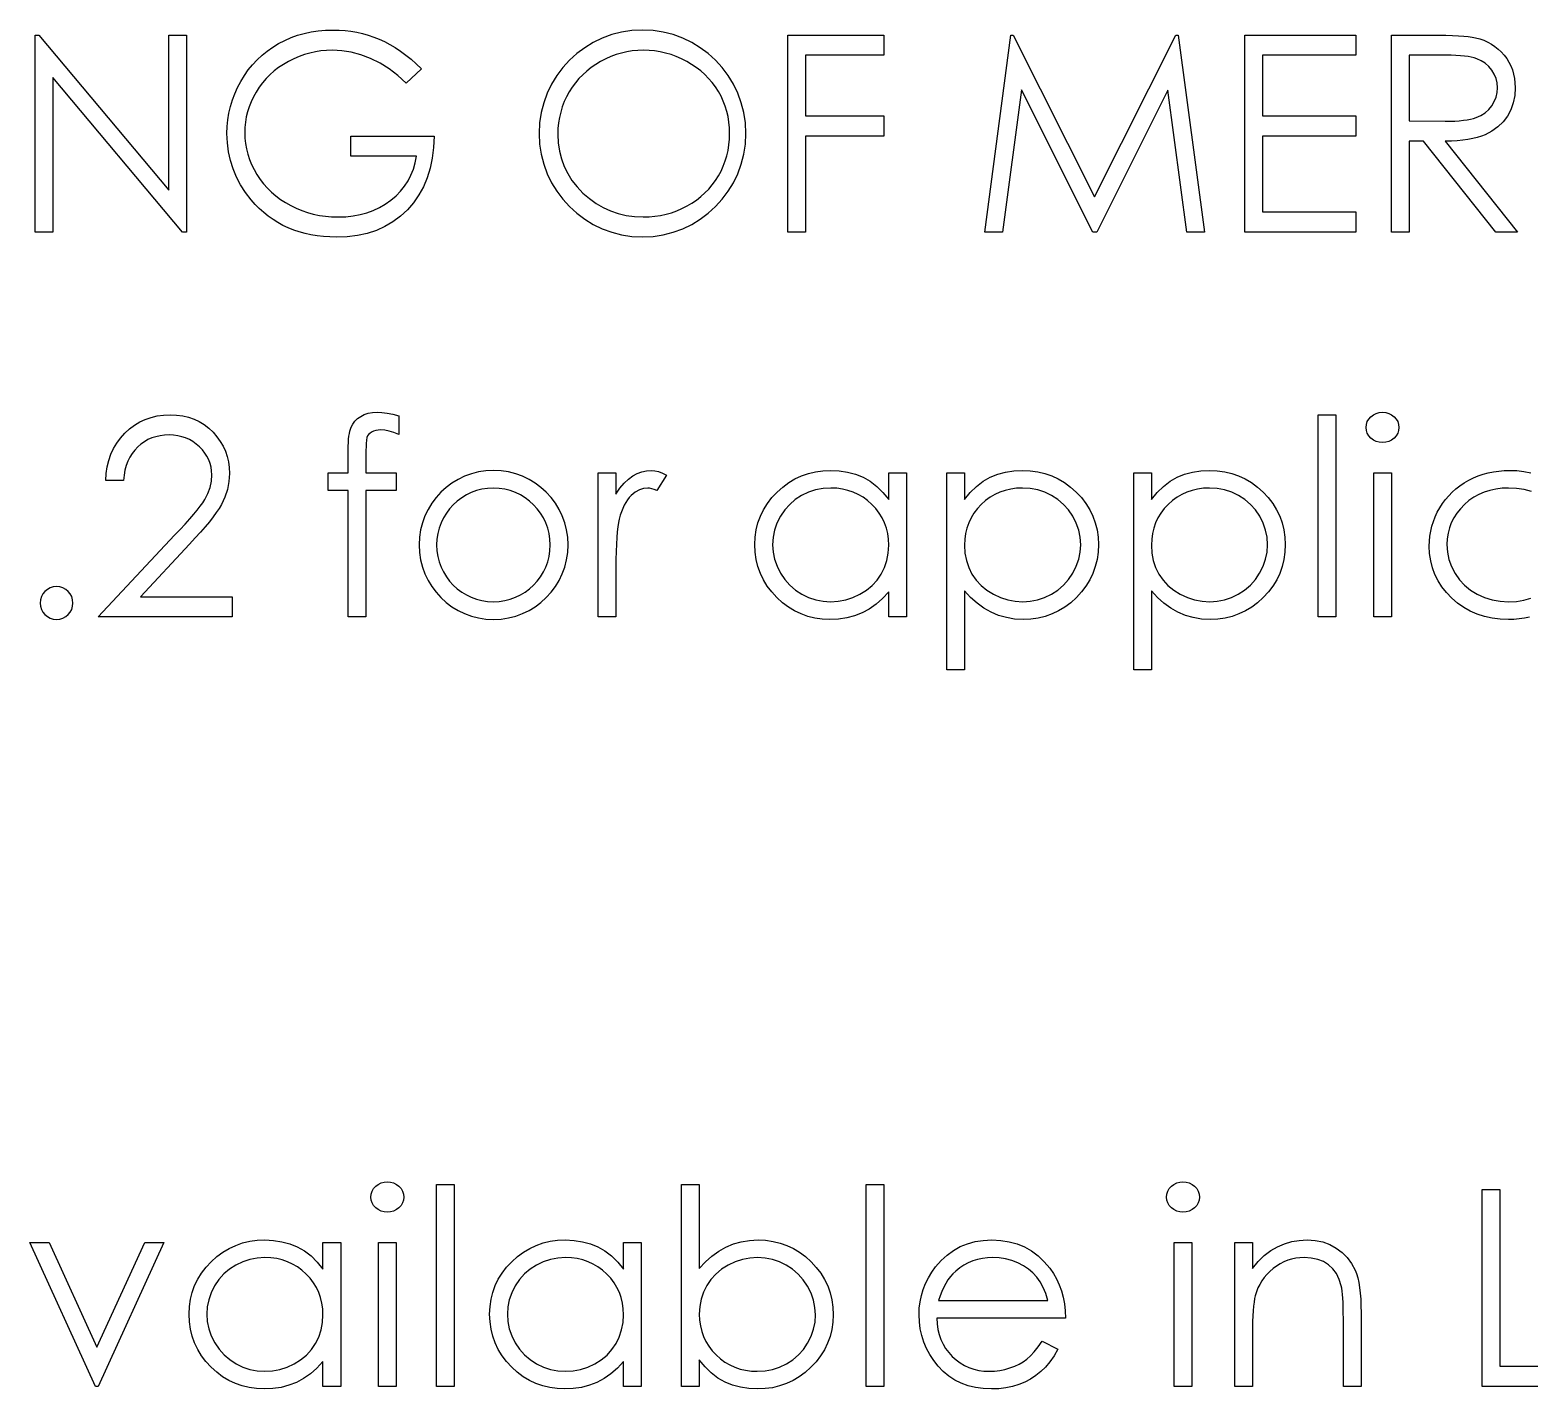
# Model space of a CAD drawing. Header units: millimetres. Extents: x -115 to 178, y -25 to 102.
# Drawn here: x -47.05 to -20.42, y 50.33 to 74.46 of the extents above; entities that cross this region are included whole.
import ezdxf

# ---------------------------------------------------------------- set-up
doc = ezdxf.new("R2010")
doc.units = ezdxf.units.MM

msp = doc.modelspace()

# ---------------------------------------------------------------- linework, layer by layer
at = {"color": 7, "linetype": 'Continuous', "flags": 128}
for points in [[(-46.957, 70.87), (-46.957, 74.37), (-46.957, 74.37), (-46.891, 74.37), (-46.891, 74.37), (-44.579, 71.616), (-44.579, 71.616), (-44.579, 74.37), (-44.579, 74.37), (-44.265, 74.37), (-44.265, 74.37), (-44.265, 70.87), (-44.265, 70.87), (-44.336, 70.87), (-44.336, 70.87), (-46.643, 73.619), (-46.643, 73.619), (-46.643, 70.87), (-46.643, 70.87), (-46.957, 70.87)], [(-40.091, 73.773), (-40.361, 73.518), (-40.361, 73.518), (-40.509, 73.653), (-40.666, 73.77), (-40.828, 73.87), (-40.999, 73.953), (-41.171, 74.018), (-41.341, 74.064), (-41.509, 74.092), (-41.675, 74.101), (-41.675, 74.101), (-41.776, 74.098), (-41.877, 74.089), (-41.976, 74.073), (-42.074, 74.051), (-42.172, 74.023), (-42.267, 73.989), (-42.362, 73.948), (-42.455, 73.901), (-42.545, 73.85), (-42.63, 73.793), (-42.709, 73.732), (-42.784, 73.666), (-42.852, 73.596), (-42.917, 73.521), (-42.976, 73.442), (-43.029, 73.359), (-43.077, 73.273), (-43.118, 73.186), (-43.153, 73.097), (-43.181, 73.007), (-43.204, 72.916), (-43.22, 72.824), (-43.229, 72.731), (-43.232, 72.636), (-43.232, 72.636), (-43.229, 72.539), (-43.219, 72.443), (-43.202, 72.348), (-43.178, 72.255), (-43.148, 72.163), (-43.11, 72.071), (-43.066, 71.982), (-43.015, 71.893), (-42.958, 71.808), (-42.896, 71.727), (-42.829, 71.651), (-42.756, 71.58), (-42.679, 71.513), (-42.596, 71.451), (-42.508, 71.394), (-42.414, 71.341), (-42.318, 71.294), (-42.218, 71.253), (-42.116, 71.218), (-42.013, 71.19), (-41.906, 71.168), (-41.797, 71.152), (-41.687, 71.143), (-41.574, 71.14), (-41.574, 71.14), (-41.438, 71.145), (-41.307, 71.159), (-41.182, 71.182), (-41.062, 71.215), (-40.948, 71.257), (-40.838, 71.308), (-40.734, 71.369), (-40.636, 71.439), (-40.544, 71.517), (-40.463, 71.6), (-40.392, 71.689), (-40.33, 71.783), (-40.278, 71.884), (-40.236, 71.989), (-40.204, 72.1), (-40.181, 72.217), (-40.181, 72.217), (-41.348, 72.217), (-41.348, 72.217), (-41.348, 72.576), (-41.348, 72.576), (-39.867, 72.576), (-39.867, 72.576), (-39.876, 72.375), (-39.899, 72.184), (-39.937, 72.005), (-39.988, 71.836), (-40.055, 71.677), (-40.136, 71.53), (-40.232, 71.393), (-40.342, 71.266), (-40.465, 71.152), (-40.598, 71.053), (-40.74, 70.97), (-40.892, 70.902), (-41.055, 70.849), (-41.227, 70.811), (-41.409, 70.788), (-41.601, 70.781), (-41.601, 70.781), (-41.719, 70.784), (-41.834, 70.791), (-41.946, 70.804), (-42.055, 70.822), (-42.16, 70.845), (-42.263, 70.874), (-42.362, 70.908), (-42.459, 70.946), (-42.552, 70.99), (-42.642, 71.039), (-42.729, 71.093), (-42.813, 71.153), (-42.894, 71.218), (-42.972, 71.288), (-43.046, 71.363), (-43.117, 71.443), (-43.117, 71.443), (-43.218, 71.572), (-43.305, 71.708), (-43.379, 71.847), (-43.439, 71.992), (-43.486, 72.142), (-43.52, 72.297), (-43.54, 72.457), (-43.547, 72.622), (-43.547, 72.622), (-43.543, 72.745), (-43.531, 72.867), (-43.512, 72.986), (-43.486, 73.102), (-43.451, 73.217), (-43.409, 73.329), (-43.359, 73.44), (-43.302, 73.548), (-43.237, 73.653), (-43.168, 73.751), (-43.092, 73.843), (-43.011, 73.93), (-42.924, 74.011), (-42.831, 74.086), (-42.733, 74.155), (-42.63, 74.218), (-42.521, 74.275), (-42.409, 74.324), (-42.294, 74.366), (-42.174, 74.4), (-42.052, 74.426), (-41.926, 74.445), (-41.797, 74.457), (-41.664, 74.46), (-41.664, 74.46), (-41.555, 74.457), (-41.449, 74.45), (-41.344, 74.437), (-41.24, 74.42), (-41.138, 74.396), (-41.038, 74.368), (-40.939, 74.335), (-40.842, 74.297), (-40.746, 74.253), (-40.651, 74.203), (-40.556, 74.147), (-40.462, 74.084), (-40.368, 74.016), (-40.276, 73.941), (-40.183, 73.86), (-40.091, 73.773)], [(-33.585, 74.37), (-31.88, 74.37), (-31.88, 74.37), (-31.88, 74.011), (-31.88, 74.011), (-33.271, 74.011), (-33.271, 74.011), (-33.271, 72.935), (-33.271, 72.935), (-31.88, 72.935), (-31.88, 72.935), (-31.88, 72.576), (-31.88, 72.576), (-33.271, 72.576), (-33.271, 72.576), (-33.271, 70.87), (-33.271, 70.87), (-33.585, 70.87), (-33.585, 70.87), (-33.585, 74.37)], [(-30.085, 70.87), (-29.623, 74.37), (-29.623, 74.37), (-29.578, 74.37), (-29.578, 74.37), (-28.133, 71.499), (-28.133, 71.499), (-26.692, 74.37), (-26.692, 74.37), (-26.646, 74.37), (-26.646, 74.37), (-26.181, 70.87), (-26.181, 70.87), (-26.497, 70.87), (-26.497, 70.87), (-26.832, 73.389), (-26.832, 73.389), (-28.095, 70.87), (-28.095, 70.87), (-28.166, 70.87), (-28.166, 70.87), (-29.434, 73.395), (-29.434, 73.395), (-29.769, 70.87), (-29.769, 70.87), (-30.085, 70.87)], [(-25.463, 74.37), (-23.489, 74.37), (-23.489, 74.37), (-23.489, 74.011), (-23.489, 74.011), (-25.149, 74.011), (-25.149, 74.011), (-25.149, 72.935), (-25.149, 72.935), (-23.489, 72.935), (-23.489, 72.935), (-23.489, 72.576), (-23.489, 72.576), (-25.149, 72.576), (-25.149, 72.576), (-25.149, 71.229), (-25.149, 71.229), (-23.489, 71.229), (-23.489, 71.229), (-23.489, 70.87), (-23.489, 70.87), (-25.463, 70.87), (-25.463, 70.87), (-25.463, 74.37)], [(-22.861, 74.37), (-22.16, 74.37), (-22.16, 74.37), (-22.02, 74.37), (-21.891, 74.368), (-21.775, 74.363), (-21.669, 74.359), (-21.576, 74.352), (-21.495, 74.344), (-21.425, 74.334), (-21.367, 74.323), (-21.367, 74.323), (-21.291, 74.302), (-21.218, 74.277), (-21.149, 74.246), (-21.083, 74.21), (-21.022, 74.169), (-20.963, 74.122), (-20.909, 74.071), (-20.858, 74.014), (-20.812, 73.954), (-20.772, 73.889), (-20.738, 73.822), (-20.711, 73.751), (-20.689, 73.677), (-20.674, 73.6), (-20.665, 73.519), (-20.662, 73.434), (-20.662, 73.434), (-20.67, 73.295), (-20.696, 73.165), (-20.74, 73.043), (-20.8, 72.929), (-20.877, 72.827), (-20.968, 72.738), (-21.074, 72.662), (-21.195, 72.599), (-21.262, 72.573), (-21.335, 72.55), (-21.414, 72.531), (-21.5, 72.515), (-21.592, 72.503), (-21.689, 72.494), (-21.793, 72.488), (-21.903, 72.486), (-21.903, 72.486), (-20.617, 70.87), (-20.617, 70.87), (-21.006, 70.87), (-21.006, 70.87), (-22.291, 72.486), (-22.291, 72.486), (-22.547, 72.486), (-22.547, 72.486), (-22.547, 70.87), (-22.547, 70.87), (-22.861, 70.87), (-22.861, 70.87), (-22.861, 74.37)], [(-36.15, 74.101), (-36.249, 74.098), (-36.347, 74.089), (-36.444, 74.073), (-36.54, 74.051), (-36.634, 74.023), (-36.727, 73.988), (-36.818, 73.948), (-36.908, 73.901), (-36.995, 73.849), (-37.077, 73.792), (-37.154, 73.731), (-37.227, 73.666), (-37.294, 73.596), (-37.357, 73.523), (-37.415, 73.444), (-37.467, 73.362), (-37.514, 73.276), (-37.555, 73.188), (-37.59, 73.097), (-37.618, 73.003), (-37.64, 72.908), (-37.656, 72.81), (-37.666, 72.71), (-37.668, 72.606), (-37.668, 72.606), (-37.661, 72.455), (-37.64, 72.31), (-37.606, 72.171), (-37.557, 72.038), (-37.494, 71.91), (-37.418, 71.789), (-37.328, 71.674), (-37.223, 71.565), (-37.109, 71.465), (-36.989, 71.379), (-36.863, 71.306), (-36.732, 71.246), (-36.595, 71.199), (-36.453, 71.166), (-36.304, 71.146), (-36.15, 71.14), (-36.15, 71.14), (-36.046, 71.143), (-35.944, 71.152), (-35.844, 71.167), (-35.746, 71.189), (-35.65, 71.216), (-35.556, 71.249), (-35.464, 71.289), (-35.374, 71.335), (-35.287, 71.386), (-35.205, 71.441), (-35.128, 71.501), (-35.056, 71.566), (-34.989, 71.635), (-34.926, 71.708), (-34.869, 71.786), (-34.817, 71.869), (-34.77, 71.955), (-34.729, 72.043), (-34.695, 72.134), (-34.667, 72.227), (-34.645, 72.322), (-34.63, 72.42), (-34.62, 72.52), (-34.617, 72.623), (-34.617, 72.623), (-34.62, 72.724), (-34.63, 72.824), (-34.645, 72.921), (-34.667, 73.015), (-34.695, 73.107), (-34.729, 73.196), (-34.77, 73.283), (-34.817, 73.368), (-34.869, 73.449), (-34.927, 73.526), (-34.99, 73.599), (-35.057, 73.668), (-35.13, 73.732), (-35.209, 73.793), (-35.292, 73.849), (-35.38, 73.901), (-35.471, 73.948), (-35.564, 73.988), (-35.658, 74.023), (-35.754, 74.051), (-35.851, 74.073), (-35.949, 74.089), (-36.049, 74.098), (-36.15, 74.101)], [(-22.547, 74.011), (-22.547, 72.845), (-22.547, 72.845), (-21.906, 72.84), (-21.906, 72.84), (-21.816, 72.841), (-21.732, 72.844), (-21.654, 72.849), (-21.582, 72.856), (-21.516, 72.865), (-21.456, 72.876), (-21.402, 72.89), (-21.355, 72.905), (-21.271, 72.943), (-21.196, 72.99), (-21.131, 73.047), (-21.076, 73.114), (-21.032, 73.188), (-21.001, 73.266), (-20.982, 73.349), (-20.976, 73.435), (-20.976, 73.435), (-20.982, 73.519), (-21.001, 73.6), (-21.034, 73.676), (-21.078, 73.749), (-21.132, 73.814), (-21.195, 73.87), (-21.265, 73.915), (-21.343, 73.95), (-21.388, 73.965), (-21.44, 73.977), (-21.498, 73.988), (-21.562, 73.996), (-21.634, 74.003), (-21.713, 74.008), (-21.798, 74.011), (-21.89, 74.011), (-21.89, 74.011), (-22.547, 74.011)], [(-40.495, 67.606), (-40.495, 67.279), (-40.495, 67.279), (-40.585, 67.313), (-40.668, 67.338), (-40.744, 67.353), (-40.814, 67.358), (-40.814, 67.358), (-40.861, 67.355), (-40.904, 67.348), (-40.943, 67.335), (-40.978, 67.318), (-41.007, 67.297), (-41.031, 67.275), (-41.048, 67.251), (-41.06, 67.226), (-41.064, 67.21), (-41.067, 67.189), (-41.07, 67.163), (-41.072, 67.131), (-41.074, 67.093), (-41.075, 67.051), (-41.077, 67.003), (-41.077, 66.95), (-41.077, 66.95), (-41.077, 66.595), (-41.077, 66.595), (-40.54, 66.595), (-40.54, 66.595), (-40.54, 66.281), (-40.54, 66.281), (-41.077, 66.281), (-41.077, 66.281), (-41.079, 64.037), (-41.079, 64.037), (-41.393, 64.037), (-41.393, 64.037), (-41.393, 66.281), (-41.393, 66.281), (-41.752, 66.281), (-41.752, 66.281), (-41.752, 66.595), (-41.752, 66.595), (-41.393, 66.595), (-41.393, 66.595), (-41.393, 67.004), (-41.393, 67.004), (-41.392, 67.072), (-41.389, 67.134), (-41.386, 67.191), (-41.38, 67.245), (-41.373, 67.292), (-41.364, 67.335), (-41.354, 67.372), (-41.342, 67.405), (-41.313, 67.462), (-41.274, 67.513), (-41.227, 67.559), (-41.171, 67.598), (-41.107, 67.63), (-41.037, 67.654), (-40.961, 67.667), (-40.878, 67.672), (-40.878, 67.672), (-40.794, 67.668), (-40.702, 67.656), (-40.603, 67.635), (-40.495, 67.606)], [(-23.019, 67.672), (-22.961, 67.667), (-22.907, 67.652), (-22.857, 67.627), (-22.812, 67.593), (-22.774, 67.551), (-22.748, 67.505), (-22.732, 67.455), (-22.726, 67.401), (-22.726, 67.401), (-22.732, 67.349), (-22.748, 67.299), (-22.774, 67.254), (-22.812, 67.213), (-22.857, 67.178), (-22.907, 67.153), (-22.961, 67.138), (-23.019, 67.133), (-23.019, 67.133), (-23.077, 67.138), (-23.129, 67.153), (-23.179, 67.178), (-23.224, 67.213), (-23.261, 67.254), (-23.288, 67.299), (-23.304, 67.349), (-23.309, 67.401), (-23.309, 67.401), (-23.304, 67.455), (-23.288, 67.505), (-23.261, 67.551), (-23.224, 67.593), (-23.179, 67.627), (-23.129, 67.652), (-23.077, 67.667), (-23.019, 67.672)], [(-45.386, 66.46), (-45.7, 66.46), (-45.7, 66.46), (-45.692, 66.585), (-45.674, 66.704), (-45.646, 66.817), (-45.609, 66.925), (-45.562, 67.027), (-45.505, 67.123), (-45.438, 67.214), (-45.362, 67.299), (-45.278, 67.376), (-45.189, 67.442), (-45.096, 67.499), (-44.999, 67.545), (-44.896, 67.581), (-44.788, 67.607), (-44.676, 67.622), (-44.559, 67.627), (-44.559, 67.627), (-44.444, 67.622), (-44.334, 67.607), (-44.23, 67.583), (-44.131, 67.55), (-44.039, 67.506), (-43.952, 67.452), (-43.87, 67.39), (-43.794, 67.317), (-43.725, 67.238), (-43.666, 67.155), (-43.616, 67.069), (-43.575, 66.98), (-43.543, 66.886), (-43.52, 66.79), (-43.507, 66.69), (-43.502, 66.586), (-43.502, 66.586), (-43.511, 66.441), (-43.538, 66.3), (-43.583, 66.164), (-43.647, 66.032), (-43.688, 65.965), (-43.737, 65.891), (-43.794, 65.812), (-43.86, 65.728), (-43.935, 65.636), (-44.018, 65.54), (-44.11, 65.439), (-44.21, 65.331), (-44.21, 65.331), (-45.086, 64.396), (-45.086, 64.396), (-43.457, 64.396), (-43.457, 64.396), (-43.457, 64.037), (-43.457, 64.037), (-45.835, 64.037), (-45.835, 64.037), (-44.478, 65.486), (-44.478, 65.486), (-44.379, 65.589), (-44.289, 65.686), (-44.208, 65.776), (-44.137, 65.859), (-44.075, 65.935), (-44.021, 66.004), (-43.976, 66.066), (-43.941, 66.122), (-43.886, 66.227), (-43.847, 66.335), (-43.824, 66.445), (-43.816, 66.558), (-43.816, 66.558), (-43.819, 66.63), (-43.83, 66.699), (-43.847, 66.764), (-43.87, 66.828), (-43.902, 66.89), (-43.94, 66.948), (-43.984, 67.004), (-44.036, 67.058), (-44.093, 67.107), (-44.152, 67.15), (-44.215, 67.186), (-44.281, 67.215), (-44.35, 67.238), (-44.422, 67.255), (-44.497, 67.264), (-44.575, 67.268), (-44.575, 67.268), (-44.657, 67.264), (-44.736, 67.255), (-44.811, 67.238), (-44.882, 67.215), (-44.95, 67.185), (-45.015, 67.149), (-45.076, 67.105), (-45.133, 67.055), (-45.186, 67), (-45.232, 66.939), (-45.273, 66.872), (-45.308, 66.801), (-45.337, 66.724), (-45.359, 66.641), (-45.376, 66.553), (-45.386, 66.46)], [(-24.162, 67.627), (-23.848, 67.627), (-23.848, 67.627), (-23.848, 64.037), (-23.848, 64.037), (-24.162, 64.037), (-24.162, 64.037), (-24.162, 67.627)], [(-36.95, 66.595), (-36.636, 66.595), (-36.636, 66.595), (-36.636, 66.218), (-36.636, 66.218), (-36.565, 66.322), (-36.491, 66.41), (-36.416, 66.483), (-36.339, 66.54), (-36.26, 66.584), (-36.178, 66.615), (-36.096, 66.633), (-36.012, 66.64), (-36.012, 66.64), (-35.947, 66.634), (-35.88, 66.618), (-35.81, 66.591), (-35.739, 66.552), (-35.739, 66.552), (-35.911, 66.28), (-35.911, 66.28), (-35.957, 66.3), (-35.999, 66.314), (-36.038, 66.323), (-36.072, 66.326), (-36.072, 66.326), (-36.147, 66.317), (-36.221, 66.292), (-36.293, 66.25), (-36.365, 66.191), (-36.399, 66.155), (-36.432, 66.115), (-36.461, 66.07), (-36.489, 66.02), (-36.515, 65.965), (-36.539, 65.906), (-36.561, 65.843), (-36.58, 65.775), (-36.58, 65.775), (-36.594, 65.714), (-36.605, 65.638), (-36.615, 65.549), (-36.622, 65.446), (-36.629, 65.33), (-36.633, 65.2), (-36.636, 65.055), (-36.636, 64.897), (-36.636, 64.897), (-36.636, 64.037), (-36.636, 64.037), (-36.95, 64.037), (-36.95, 64.037), (-36.95, 66.595)], [(-31.476, 66.595), (-31.476, 64.037), (-31.476, 64.037), (-31.79, 64.037), (-31.79, 64.037), (-31.79, 64.48), (-31.79, 64.48), (-31.899, 64.362), (-32.013, 64.261), (-32.135, 64.177), (-32.263, 64.109), (-32.397, 64.058), (-32.536, 64.022), (-32.683, 63.999), (-32.835, 63.992), (-32.835, 63.992), (-32.97, 63.999), (-33.101, 64.017), (-33.226, 64.047), (-33.347, 64.089), (-33.462, 64.144), (-33.572, 64.21), (-33.678, 64.289), (-33.778, 64.38), (-33.87, 64.48), (-33.949, 64.584), (-34.016, 64.694), (-34.071, 64.81), (-34.114, 64.93), (-34.144, 65.056), (-34.162, 65.187), (-34.168, 65.323), (-34.168, 65.323), (-34.162, 65.456), (-34.144, 65.585), (-34.113, 65.709), (-34.07, 65.828), (-34.014, 65.941), (-33.947, 66.05), (-33.867, 66.155), (-33.774, 66.253), (-33.673, 66.344), (-33.567, 66.422), (-33.456, 66.489), (-33.34, 66.543), (-33.218, 66.586), (-33.092, 66.616), (-32.961, 66.633), (-32.825, 66.64), (-32.825, 66.64), (-32.669, 66.632), (-32.52, 66.609), (-32.379, 66.57), (-32.246, 66.516), (-32.12, 66.445), (-32.002, 66.355), (-31.893, 66.248), (-31.79, 66.122), (-31.79, 66.122), (-31.79, 66.595), (-31.79, 66.595), (-31.476, 66.595)], [(-30.758, 66.595), (-30.444, 66.595), (-30.444, 66.595), (-30.444, 66.122), (-30.444, 66.122), (-30.341, 66.248), (-30.231, 66.355), (-30.113, 66.445), (-29.988, 66.516), (-29.854, 66.57), (-29.714, 66.609), (-29.566, 66.632), (-29.411, 66.64), (-29.411, 66.64), (-29.275, 66.633), (-29.143, 66.616), (-29.017, 66.586), (-28.895, 66.543), (-28.779, 66.489), (-28.668, 66.422), (-28.562, 66.344), (-28.461, 66.253), (-28.368, 66.155), (-28.288, 66.05), (-28.22, 65.941), (-28.165, 65.828), (-28.121, 65.709), (-28.09, 65.585), (-28.072, 65.456), (-28.066, 65.323), (-28.066, 65.323), (-28.072, 65.187), (-28.09, 65.056), (-28.12, 64.93), (-28.163, 64.81), (-28.219, 64.694), (-28.286, 64.584), (-28.365, 64.48), (-28.457, 64.38), (-28.557, 64.289), (-28.662, 64.21), (-28.773, 64.144), (-28.888, 64.089), (-29.009, 64.047), (-29.134, 64.017), (-29.265, 63.999), (-29.401, 63.992), (-29.401, 63.992), (-29.553, 64), (-29.699, 64.025), (-29.839, 64.064), (-29.973, 64.12), (-30.1, 64.191), (-30.221, 64.279), (-30.335, 64.382), (-30.444, 64.501), (-30.444, 64.501), (-30.444, 63.095), (-30.444, 63.095), (-30.758, 63.095), (-30.758, 63.095), (-30.758, 66.595)], [(-27.438, 66.595), (-27.123, 66.595), (-27.123, 66.595), (-27.123, 66.122), (-27.123, 66.122), (-27.02, 66.248), (-26.91, 66.355), (-26.793, 66.445), (-26.667, 66.516), (-26.534, 66.57), (-26.394, 66.609), (-26.246, 66.632), (-26.09, 66.64), (-26.09, 66.64), (-25.954, 66.633), (-25.822, 66.616), (-25.696, 66.586), (-25.575, 66.543), (-25.458, 66.489), (-25.348, 66.422), (-25.241, 66.344), (-25.14, 66.253), (-25.047, 66.155), (-24.968, 66.05), (-24.9, 65.941), (-24.844, 65.828), (-24.801, 65.709), (-24.77, 65.585), (-24.752, 65.456), (-24.745, 65.323), (-24.745, 65.323), (-24.752, 65.187), (-24.77, 65.056), (-24.8, 64.93), (-24.843, 64.81), (-24.898, 64.694), (-24.965, 64.584), (-25.045, 64.48), (-25.137, 64.38), (-25.237, 64.289), (-25.342, 64.21), (-25.453, 64.144), (-25.568, 64.089), (-25.688, 64.047), (-25.814, 64.017), (-25.945, 63.999), (-26.08, 63.992), (-26.08, 63.992), (-26.232, 64), (-26.379, 64.025), (-26.518, 64.064), (-26.652, 64.12), (-26.779, 64.191), (-26.901, 64.279), (-27.015, 64.382), (-27.123, 64.501), (-27.123, 64.501), (-27.123, 63.095), (-27.123, 63.095), (-27.438, 63.095), (-27.438, 63.095), (-27.438, 66.595)], [(-23.175, 66.595), (-22.861, 66.595), (-22.861, 66.595), (-22.861, 64.037), (-22.861, 64.037), (-23.175, 64.037), (-23.175, 64.037), (-23.175, 66.595)], [(-20.408, 64.031), (-20.497, 64.014), (-20.59, 64.002), (-20.684, 63.994), (-20.782, 63.992), (-20.782, 63.992), (-20.93, 63.998), (-21.072, 64.016), (-21.207, 64.046), (-21.336, 64.087), (-21.459, 64.14), (-21.576, 64.205), (-21.685, 64.283), (-21.788, 64.372), (-21.882, 64.469), (-21.963, 64.572), (-22.031, 64.679), (-22.087, 64.792), (-22.132, 64.911), (-22.162, 65.033), (-22.181, 65.162), (-22.188, 65.295), (-22.188, 65.295), (-22.185, 65.385), (-22.176, 65.474), (-22.162, 65.562), (-22.141, 65.648), (-22.115, 65.732), (-22.082, 65.814), (-22.045, 65.895), (-22.001, 65.974), (-21.952, 66.051), (-21.899, 66.122), (-21.841, 66.19), (-21.779, 66.253), (-21.713, 66.312), (-21.642, 66.367), (-21.566, 66.417), (-21.487, 66.464), (-21.404, 66.505), (-21.319, 66.541), (-21.231, 66.571), (-21.141, 66.596), (-21.048, 66.615), (-20.954, 66.628), (-20.856, 66.637), (-20.756, 66.64), (-20.756, 66.64), (-20.63, 66.635), (-20.506, 66.62), (-20.385, 66.596)], [(-32.821, 66.326), (-32.958, 66.317), (-33.09, 66.293), (-33.216, 66.251), (-33.338, 66.194), (-33.45, 66.122), (-33.55, 66.035), (-33.638, 65.936), (-33.715, 65.824), (-33.776, 65.703), (-33.819, 65.578), (-33.846, 65.451), (-33.854, 65.319), (-33.854, 65.319), (-33.845, 65.189), (-33.819, 65.061), (-33.775, 64.937), (-33.713, 64.815), (-33.636, 64.701), (-33.548, 64.601), (-33.447, 64.514), (-33.334, 64.44), (-33.213, 64.381), (-33.087, 64.34), (-32.958, 64.315), (-32.824, 64.306), (-32.824, 64.306), (-32.688, 64.315), (-32.555, 64.339), (-32.427, 64.381), (-32.302, 64.439), (-32.186, 64.511), (-32.084, 64.595), (-31.997, 64.691), (-31.923, 64.799), (-31.865, 64.916), (-31.823, 65.04), (-31.799, 65.172), (-31.79, 65.31), (-31.79, 65.31), (-31.795, 65.416), (-31.809, 65.518), (-31.832, 65.615), (-31.864, 65.708), (-31.907, 65.796), (-31.958, 65.88), (-32.018, 65.96), (-32.088, 66.035), (-32.165, 66.103), (-32.245, 66.162), (-32.331, 66.212), (-32.42, 66.253), (-32.514, 66.285), (-32.612, 66.307), (-32.714, 66.321), (-32.821, 66.326)], [(-29.413, 66.326), (-29.52, 66.321), (-29.622, 66.307), (-29.72, 66.285), (-29.814, 66.253), (-29.904, 66.212), (-29.989, 66.162), (-30.07, 66.103), (-30.147, 66.035), (-30.216, 65.96), (-30.276, 65.88), (-30.328, 65.796), (-30.37, 65.708), (-30.402, 65.615), (-30.425, 65.518), (-30.439, 65.416), (-30.444, 65.31), (-30.444, 65.31), (-30.436, 65.172), (-30.411, 65.04), (-30.37, 64.916), (-30.312, 64.799), (-30.238, 64.691), (-30.15, 64.595), (-30.047, 64.511), (-29.931, 64.439), (-29.805, 64.381), (-29.676, 64.339), (-29.544, 64.315), (-29.408, 64.306), (-29.408, 64.306), (-29.275, 64.315), (-29.146, 64.34), (-29.021, 64.381), (-28.9, 64.44), (-28.787, 64.514), (-28.686, 64.601), (-28.598, 64.701), (-28.522, 64.815), (-28.46, 64.937), (-28.415, 65.061), (-28.389, 65.189), (-28.38, 65.319), (-28.38, 65.319), (-28.388, 65.451), (-28.415, 65.578), (-28.458, 65.703), (-28.52, 65.824), (-28.596, 65.936), (-28.684, 66.035), (-28.784, 66.122), (-28.897, 66.194), (-29.018, 66.251), (-29.144, 66.293), (-29.276, 66.317), (-29.413, 66.326)], [(-26.093, 66.326), (-26.199, 66.321), (-26.302, 66.307), (-26.4, 66.285), (-26.494, 66.253), (-26.584, 66.212), (-26.668, 66.162), (-26.75, 66.103), (-26.826, 66.035), (-26.896, 65.96), (-26.956, 65.88), (-27.007, 65.796), (-27.049, 65.708), (-27.081, 65.615), (-27.105, 65.518), (-27.119, 65.416), (-27.123, 65.31), (-27.123, 65.31), (-27.115, 65.172), (-27.091, 65.04), (-27.049, 64.916), (-26.991, 64.799), (-26.917, 64.691), (-26.829, 64.595), (-26.727, 64.511), (-26.61, 64.439), (-26.485, 64.381), (-26.356, 64.339), (-26.224, 64.315), (-26.088, 64.306), (-26.088, 64.306), (-25.955, 64.315), (-25.826, 64.34), (-25.7, 64.381), (-25.58, 64.44), (-25.467, 64.514), (-25.366, 64.601), (-25.277, 64.701), (-25.201, 64.815), (-25.139, 64.937), (-25.094, 65.061), (-25.069, 65.189), (-25.059, 65.319), (-25.059, 65.319), (-25.068, 65.451), (-25.094, 65.578), (-25.138, 65.703), (-25.2, 65.824), (-25.275, 65.936), (-25.364, 66.035), (-25.464, 66.122), (-25.576, 66.194), (-25.697, 66.251), (-25.824, 66.293), (-25.955, 66.317), (-26.093, 66.326)], [(-20.372, 66.262), (-20.5, 66.298), (-20.635, 66.319), (-20.779, 66.326), (-20.779, 66.326), (-20.894, 66.321), (-21.005, 66.307), (-21.11, 66.284), (-21.21, 66.253), (-21.306, 66.211), (-21.396, 66.161), (-21.482, 66.102), (-21.562, 66.033), (-21.635, 65.958), (-21.698, 65.879), (-21.752, 65.796), (-21.796, 65.709), (-21.83, 65.619), (-21.854, 65.524), (-21.869, 65.425), (-21.873, 65.323), (-21.873, 65.323), (-21.864, 65.189), (-21.838, 65.059), (-21.793, 64.933), (-21.73, 64.811), (-21.652, 64.698), (-21.56, 64.598), (-21.456, 64.512), (-21.337, 64.439), (-21.208, 64.381), (-21.072, 64.339), (-20.928, 64.315), (-20.777, 64.306), (-20.777, 64.306), (-20.638, 64.313), (-20.506, 64.334), (-20.38, 64.369)], [(-40.699, 54.005), (-40.64, 54), (-40.586, 53.985), (-40.537, 53.96), (-40.492, 53.926), (-40.454, 53.884), (-40.427, 53.838), (-40.411, 53.788), (-40.406, 53.734), (-40.406, 53.734), (-40.411, 53.682), (-40.427, 53.633), (-40.454, 53.587), (-40.492, 53.546), (-40.537, 53.511), (-40.586, 53.486), (-40.64, 53.472), (-40.699, 53.467), (-40.699, 53.467), (-40.756, 53.472), (-40.809, 53.486), (-40.858, 53.511), (-40.903, 53.546), (-40.941, 53.587), (-40.967, 53.633), (-40.983, 53.682), (-40.989, 53.734), (-40.989, 53.734), (-40.983, 53.788), (-40.967, 53.838), (-40.941, 53.884), (-40.903, 53.926), (-40.858, 53.96), (-40.809, 53.985), (-40.756, 54), (-40.699, 54.005)], [(-39.822, 53.96), (-39.508, 53.96), (-39.508, 53.96), (-39.508, 50.37), (-39.508, 50.37), (-39.822, 50.37), (-39.822, 50.37), (-39.822, 53.96)], [(-35.47, 50.37), (-35.47, 53.96), (-35.47, 53.96), (-35.156, 53.96), (-35.156, 53.96), (-35.156, 52.464), (-35.156, 52.464), (-35.047, 52.584), (-34.933, 52.687), (-34.811, 52.775), (-34.684, 52.846), (-34.55, 52.902), (-34.411, 52.941), (-34.264, 52.965), (-34.112, 52.973), (-34.112, 52.973), (-33.977, 52.967), (-33.846, 52.948), (-33.72, 52.918), (-33.6, 52.876), (-33.485, 52.822), (-33.374, 52.755), (-33.269, 52.676), (-33.169, 52.585), (-33.077, 52.486), (-32.997, 52.381), (-32.93, 52.271), (-32.875, 52.156), (-32.832, 52.036), (-32.802, 51.911), (-32.784, 51.78), (-32.777, 51.644), (-32.777, 51.644), (-32.784, 51.51), (-32.802, 51.381), (-32.833, 51.257), (-32.876, 51.138), (-32.932, 51.024), (-33, 50.915), (-33.08, 50.811), (-33.172, 50.712), (-33.273, 50.621), (-33.38, 50.543), (-33.49, 50.476), (-33.607, 50.422), (-33.728, 50.38), (-33.854, 50.349), (-33.986, 50.332), (-34.122, 50.326), (-34.122, 50.326), (-34.278, 50.333), (-34.426, 50.356), (-34.566, 50.396), (-34.699, 50.45), (-34.825, 50.521), (-34.942, 50.61), (-35.052, 50.718), (-35.156, 50.844), (-35.156, 50.844), (-35.156, 50.37), (-35.156, 50.37), (-35.47, 50.37)], [(-32.194, 53.96), (-31.88, 53.96), (-31.88, 53.96), (-31.88, 50.37), (-31.88, 50.37), (-32.194, 50.37), (-32.194, 50.37), (-32.194, 53.96)], [(-26.564, 54.005), (-26.506, 54), (-26.452, 53.985), (-26.402, 53.96), (-26.357, 53.926), (-26.319, 53.884), (-26.293, 53.838), (-26.277, 53.788), (-26.271, 53.734), (-26.271, 53.734), (-26.277, 53.682), (-26.293, 53.633), (-26.319, 53.587), (-26.357, 53.546), (-26.402, 53.511), (-26.452, 53.486), (-26.506, 53.472), (-26.564, 53.467), (-26.564, 53.467), (-26.621, 53.472), (-26.674, 53.486), (-26.724, 53.511), (-26.769, 53.546), (-26.806, 53.587), (-26.833, 53.633), (-26.849, 53.682), (-26.854, 53.734), (-26.854, 53.734), (-26.849, 53.788), (-26.833, 53.838), (-26.806, 53.884), (-26.769, 53.926), (-26.724, 53.96), (-26.674, 53.985), (-26.621, 54), (-26.564, 54.005)], [(-21.245, 53.87), (-20.931, 53.87), (-20.931, 53.87), (-20.931, 50.729), (-20.931, 50.729), (-19.585, 50.729), (-19.585, 50.729), (-19.585, 50.37), (-19.585, 50.37), (-21.245, 50.37), (-21.245, 50.37), (-21.245, 53.87)], [(-47.047, 52.928), (-46.707, 52.928), (-46.707, 52.928), (-45.857, 51.066), (-45.857, 51.066), (-45.008, 52.928), (-45.008, 52.928), (-44.668, 52.928), (-44.668, 52.928), (-45.835, 50.37), (-45.835, 50.37), (-45.88, 50.37), (-45.88, 50.37), (-47.047, 52.928)], [(-41.527, 52.928), (-41.527, 50.37), (-41.527, 50.37), (-41.841, 50.37), (-41.841, 50.37), (-41.841, 50.813), (-41.841, 50.813), (-41.95, 50.695), (-42.064, 50.594), (-42.186, 50.51), (-42.314, 50.443), (-42.448, 50.392), (-42.587, 50.355), (-42.734, 50.333), (-42.886, 50.326), (-42.886, 50.326), (-43.021, 50.332), (-43.152, 50.35), (-43.277, 50.38), (-43.398, 50.422), (-43.513, 50.477), (-43.624, 50.544), (-43.729, 50.622), (-43.829, 50.713), (-43.921, 50.813), (-44, 50.917), (-44.067, 51.027), (-44.122, 51.143), (-44.165, 51.264), (-44.195, 51.389), (-44.213, 51.52), (-44.22, 51.656), (-44.22, 51.656), (-44.213, 51.79), (-44.195, 51.919), (-44.164, 52.042), (-44.121, 52.161), (-44.065, 52.275), (-43.998, 52.383), (-43.918, 52.488), (-43.826, 52.587), (-43.725, 52.677), (-43.618, 52.756), (-43.507, 52.822), (-43.391, 52.876), (-43.27, 52.919), (-43.143, 52.949), (-43.012, 52.967), (-42.876, 52.973), (-42.876, 52.973), (-42.72, 52.965), (-42.571, 52.942), (-42.43, 52.903), (-42.297, 52.849), (-42.172, 52.778), (-42.053, 52.688), (-41.944, 52.581), (-41.841, 52.455), (-41.841, 52.455), (-41.841, 52.928), (-41.841, 52.928), (-41.527, 52.928)], [(-40.854, 52.928), (-40.54, 52.928), (-40.54, 52.928), (-40.54, 50.37), (-40.54, 50.37), (-40.854, 50.37), (-40.854, 50.37), (-40.854, 52.928)], [(-36.188, 52.928), (-36.188, 50.37), (-36.188, 50.37), (-36.502, 50.37), (-36.502, 50.37), (-36.502, 50.813), (-36.502, 50.813), (-36.61, 50.695), (-36.725, 50.594), (-36.847, 50.51), (-36.974, 50.443), (-37.108, 50.392), (-37.248, 50.355), (-37.394, 50.333), (-37.546, 50.326), (-37.546, 50.326), (-37.682, 50.332), (-37.812, 50.35), (-37.938, 50.38), (-38.058, 50.422), (-38.173, 50.477), (-38.284, 50.544), (-38.389, 50.622), (-38.489, 50.713), (-38.581, 50.813), (-38.66, 50.917), (-38.727, 51.027), (-38.782, 51.143), (-38.825, 51.264), (-38.855, 51.389), (-38.874, 51.52), (-38.88, 51.656), (-38.88, 51.656), (-38.874, 51.79), (-38.855, 51.919), (-38.825, 52.042), (-38.781, 52.161), (-38.726, 52.275), (-38.658, 52.383), (-38.578, 52.488), (-38.486, 52.587), (-38.385, 52.677), (-38.278, 52.756), (-38.168, 52.822), (-38.051, 52.876), (-37.93, 52.919), (-37.804, 52.949), (-37.673, 52.967), (-37.537, 52.973), (-37.537, 52.973), (-37.38, 52.965), (-37.232, 52.942), (-37.091, 52.903), (-36.957, 52.849), (-36.832, 52.778), (-36.713, 52.688), (-36.604, 52.581), (-36.502, 52.455), (-36.502, 52.455), (-36.502, 52.928), (-36.502, 52.928), (-36.188, 52.928)], [(-29.063, 51.178), (-28.784, 51.032), (-28.784, 51.032), (-28.852, 50.915), (-28.926, 50.809), (-29.005, 50.715), (-29.089, 50.634), (-29.178, 50.563), (-29.272, 50.502), (-29.372, 50.448), (-29.477, 50.404), (-29.589, 50.37), (-29.707, 50.345), (-29.833, 50.331), (-29.965, 50.326), (-29.965, 50.326), (-30.112, 50.332), (-30.251, 50.351), (-30.382, 50.382), (-30.504, 50.427), (-30.618, 50.483), (-30.724, 50.553), (-30.822, 50.635), (-30.911, 50.729), (-30.991, 50.832), (-31.06, 50.938), (-31.118, 51.047), (-31.166, 51.16), (-31.204, 51.276), (-31.231, 51.394), (-31.246, 51.517), (-31.252, 51.642), (-31.252, 51.642), (-31.247, 51.76), (-31.233, 51.875), (-31.21, 51.987), (-31.178, 52.095), (-31.137, 52.2), (-31.086, 52.302), (-31.026, 52.401), (-30.957, 52.496), (-30.957, 52.496), (-30.86, 52.608), (-30.755, 52.705), (-30.642, 52.787), (-30.52, 52.854), (-30.391, 52.906), (-30.255, 52.944), (-30.11, 52.965), (-29.957, 52.973), (-29.957, 52.973), (-29.8, 52.965), (-29.651, 52.941), (-29.51, 52.902), (-29.378, 52.848), (-29.253, 52.777), (-29.136, 52.69), (-29.028, 52.587), (-28.927, 52.47), (-28.927, 52.47), (-28.863, 52.378), (-28.808, 52.281), (-28.76, 52.178), (-28.721, 52.07), (-28.691, 51.956), (-28.668, 51.837), (-28.655, 51.712), (-28.649, 51.582), (-28.649, 51.582), (-30.938, 51.582), (-30.938, 51.582), (-30.931, 51.481), (-30.917, 51.384), (-30.895, 51.292), (-30.864, 51.206), (-30.826, 51.123), (-30.78, 51.046), (-30.725, 50.973), (-30.663, 50.904), (-30.594, 50.842), (-30.522, 50.788), (-30.445, 50.743), (-30.365, 50.706), (-30.281, 50.677), (-30.192, 50.657), (-30.1, 50.644), (-30.004, 50.64), (-30.004, 50.64), (-29.91, 50.643), (-29.819, 50.654), (-29.727, 50.673), (-29.638, 50.699), (-29.551, 50.732), (-29.472, 50.769), (-29.4, 50.811), (-29.334, 50.858), (-29.27, 50.915), (-29.204, 50.988), (-29.134, 51.075), (-29.063, 51.178)], [(-26.72, 52.928), (-26.406, 52.928), (-26.406, 52.928), (-26.406, 50.37), (-26.406, 50.37), (-26.72, 50.37), (-26.72, 50.37), (-26.72, 52.928)], [(-25.643, 52.928), (-25.329, 52.928), (-25.329, 52.928), (-25.329, 52.467), (-25.329, 52.467), (-25.226, 52.59), (-25.118, 52.696), (-25.004, 52.783), (-24.885, 52.852), (-24.761, 52.905), (-24.631, 52.943), (-24.496, 52.965), (-24.355, 52.973), (-24.355, 52.973), (-24.214, 52.964), (-24.081, 52.937), (-23.956, 52.892), (-23.839, 52.829), (-23.734, 52.75), (-23.643, 52.659), (-23.567, 52.555), (-23.506, 52.439), (-23.481, 52.374), (-23.459, 52.299), (-23.441, 52.217), (-23.426, 52.126), (-23.415, 52.027), (-23.406, 51.919), (-23.401, 51.801), (-23.399, 51.677), (-23.399, 51.677), (-23.399, 50.37), (-23.399, 50.37), (-23.713, 50.37), (-23.713, 50.37), (-23.713, 51.574), (-23.713, 51.574), (-23.714, 51.678), (-23.715, 51.773), (-23.718, 51.86), (-23.722, 51.937), (-23.728, 52.005), (-23.734, 52.064), (-23.742, 52.115), (-23.75, 52.156), (-23.75, 52.156), (-23.786, 52.273), (-23.836, 52.376), (-23.899, 52.462), (-23.975, 52.533), (-24.065, 52.588), (-24.168, 52.627), (-24.283, 52.651), (-24.41, 52.659), (-24.41, 52.659), (-24.486, 52.656), (-24.559, 52.647), (-24.632, 52.632), (-24.701, 52.611), (-24.769, 52.583), (-24.835, 52.55), (-24.899, 52.51), (-24.961, 52.464), (-25.019, 52.414), (-25.071, 52.361), (-25.119, 52.305), (-25.162, 52.246), (-25.199, 52.184), (-25.231, 52.12), (-25.259, 52.052), (-25.28, 51.982), (-25.28, 51.982), (-25.291, 51.93), (-25.301, 51.868), (-25.31, 51.797), (-25.317, 51.716), (-25.322, 51.625), (-25.326, 51.525), (-25.328, 51.415), (-25.329, 51.295), (-25.329, 51.295), (-25.329, 50.37), (-25.329, 50.37), (-25.643, 50.37), (-25.643, 50.37), (-25.643, 52.928)], [(-42.872, 52.659), (-43.01, 52.651), (-43.141, 52.626), (-43.268, 52.585), (-43.389, 52.527), (-43.501, 52.455), (-43.601, 52.369), (-43.69, 52.27), (-43.766, 52.157), (-43.827, 52.036), (-43.87, 51.912), (-43.897, 51.784), (-43.906, 51.653), (-43.906, 51.653), (-43.896, 51.522), (-43.87, 51.395), (-43.826, 51.27), (-43.765, 51.148), (-43.688, 51.034), (-43.599, 50.934), (-43.498, 50.847), (-43.385, 50.774), (-43.264, 50.715), (-43.139, 50.673), (-43.009, 50.648), (-42.875, 50.64), (-42.875, 50.64), (-42.739, 50.648), (-42.606, 50.673), (-42.478, 50.714), (-42.353, 50.772), (-42.238, 50.844), (-42.135, 50.929), (-42.048, 51.025), (-41.975, 51.132), (-41.916, 51.249), (-41.874, 51.374), (-41.85, 51.505), (-41.841, 51.644), (-41.841, 51.644), (-41.846, 51.75), (-41.86, 51.851), (-41.884, 51.949), (-41.916, 52.041), (-41.958, 52.13), (-42.009, 52.214), (-42.069, 52.293), (-42.139, 52.368), (-42.216, 52.436), (-42.296, 52.496), (-42.382, 52.545), (-42.471, 52.586), (-42.565, 52.618), (-42.663, 52.641), (-42.766, 52.655), (-42.872, 52.659)], [(-37.532, 52.659), (-37.67, 52.651), (-37.802, 52.626), (-37.928, 52.585), (-38.049, 52.527), (-38.161, 52.455), (-38.262, 52.369), (-38.35, 52.27), (-38.426, 52.157), (-38.487, 52.036), (-38.531, 51.912), (-38.557, 51.784), (-38.566, 51.653), (-38.566, 51.653), (-38.557, 51.522), (-38.531, 51.395), (-38.487, 51.27), (-38.425, 51.148), (-38.348, 51.034), (-38.259, 50.934), (-38.158, 50.847), (-38.046, 50.774), (-37.924, 50.715), (-37.799, 50.673), (-37.669, 50.648), (-37.535, 50.64), (-37.535, 50.64), (-37.399, 50.648), (-37.267, 50.673), (-37.138, 50.714), (-37.014, 50.772), (-36.898, 50.844), (-36.795, 50.929), (-36.709, 51.025), (-36.635, 51.132), (-36.577, 51.249), (-36.535, 51.374), (-36.51, 51.505), (-36.502, 51.644), (-36.502, 51.644), (-36.507, 51.75), (-36.521, 51.851), (-36.544, 51.949), (-36.576, 52.041), (-36.618, 52.13), (-36.669, 52.214), (-36.73, 52.293), (-36.8, 52.368), (-36.876, 52.436), (-36.957, 52.496), (-37.042, 52.545), (-37.131, 52.586), (-37.225, 52.618), (-37.323, 52.641), (-37.426, 52.655), (-37.532, 52.659)], [(-34.125, 50.64), (-33.987, 50.648), (-33.856, 50.673), (-33.729, 50.714), (-33.608, 50.772), (-33.496, 50.844), (-33.396, 50.93), (-33.307, 51.029), (-33.232, 51.141), (-33.17, 51.262), (-33.127, 51.386), (-33.1, 51.513), (-33.091, 51.644), (-33.091, 51.644), (-33.101, 51.776), (-33.127, 51.904), (-33.171, 52.029), (-33.233, 52.151), (-33.309, 52.264), (-33.398, 52.364), (-33.499, 52.451), (-33.612, 52.525), (-33.732, 52.584), (-33.858, 52.625), (-33.987, 52.651), (-34.12, 52.659), (-34.12, 52.659), (-34.256, 52.651), (-34.388, 52.625), (-34.517, 52.584), (-34.642, 52.525), (-34.759, 52.452), (-34.861, 52.368), (-34.949, 52.272), (-35.023, 52.164), (-35.081, 52.047), (-35.123, 51.923), (-35.147, 51.792), (-35.156, 51.654), (-35.156, 51.654), (-35.151, 51.548), (-35.137, 51.447), (-35.113, 51.349), (-35.081, 51.257), (-35.039, 51.168), (-34.988, 51.084), (-34.928, 51.005), (-34.858, 50.93), (-34.782, 50.862), (-34.701, 50.803), (-34.616, 50.753), (-34.526, 50.713), (-34.432, 50.68), (-34.334, 50.658), (-34.231, 50.644), (-34.125, 50.64)], [(-28.963, 51.896), (-29, 52.02), (-29.046, 52.131), (-29.099, 52.228), (-29.159, 52.313), (-29.228, 52.387), (-29.307, 52.454), (-29.397, 52.512), (-29.497, 52.564), (-29.604, 52.606), (-29.714, 52.635), (-29.826, 52.653), (-29.941, 52.659), (-29.941, 52.659), (-30.035, 52.655), (-30.126, 52.644), (-30.214, 52.625), (-30.297, 52.599), (-30.379, 52.565), (-30.456, 52.524), (-30.53, 52.475), (-30.6, 52.419), (-30.6, 52.419), (-30.649, 52.373), (-30.695, 52.321), (-30.738, 52.264), (-30.777, 52.202), (-30.814, 52.133), (-30.847, 52.059), (-30.877, 51.981), (-30.905, 51.896), (-30.905, 51.896), (-28.963, 51.896)]]:
    msp.add_lwpolyline(points, dxfattribs=at)
at = {"color": 7, "linetype": 'Continuous'}
for centre, radius, start, end in [((-36.165, 72.623), 1.837, 90.0003, 89.9997), ((-38.811, 65.316), 1.324, 90.0005, 89.9995), ((-38.813, 65.316), 1.009, 90.0007, 89.9993), ((-46.575, 64.284), 0.292, 90.0025, 89.9975)]:
    msp.add_arc(centre, radius, start, end, dxfattribs=at)

doc.saveas('drawing.dxf')
